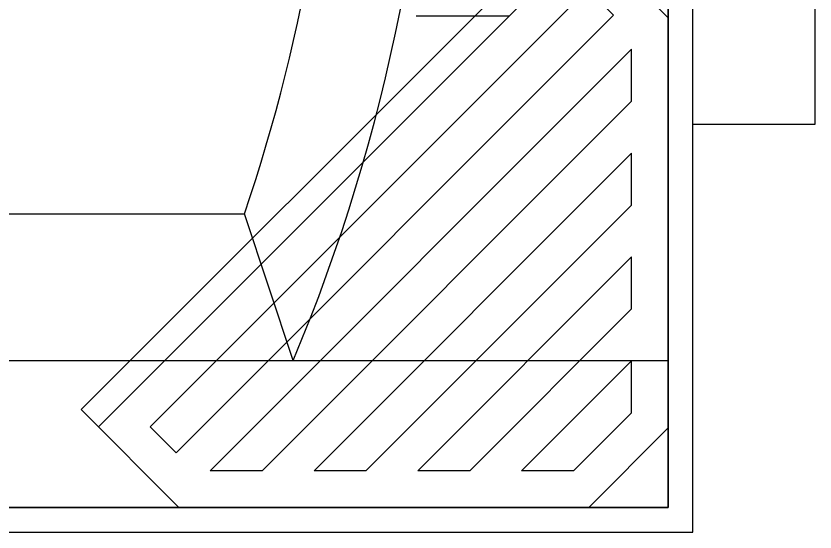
# Model space of a CAD drawing. Header units: millimetres. Extents: x 976 to 9349, y -1578 to 2211.
# Drawn here: x 6683.19 to 6715.85, y -6.94 to 14.14 of the extents above; entities that cross this region are included whole.
import ezdxf

# ---------------------------------------------------------------- set-up
doc = ezdxf.new("R2010")
doc.units = ezdxf.units.MM
for name, color, linetype in [('Płytki', 254, 'Continuous'), ('Wbudowane', 175, 'Continuous'), ('Ściany', 7, 'Continuous')]:
    doc.layers.add(name, color=color, linetype=linetype)

# ---------------------------------------------------------------- blocks, each defined once
blk = doc.blocks.new('Z$W@#15141')
for p, q in [((0, 20), (5, 20)), ((5, 0), (5, 20)), ((0, 0), (5, 0))]:
    blk.add_line(p, q)
blk = doc.blocks.new('Z$W@#9123')
blk.add_line((29.845, 42.603), (29.845, 46.403))
blk = doc.blocks.new('Z$W@#8064')
for p, q in [((0, 160), (0, 0)), ((6, 160), (6, 0)), ((12, 120.111), (12, 17.328)), ((6, 15.33, 3.975), (12, 17.328, 1.934)), ((0, 0), (70, 0))]:
    blk.add_line(p, q)
for radius, start, end in [(70.81, 251.13073, 289.03951), (74.81, 247.27422, 292.89111)]:
    blk.add_arc((34.901, 84.332, 3.975), radius, start, end)
blk = doc.blocks.new('Z$W@#3241')
for p, q in [((0, 20), (4, 24)), ((20.749, 24), (4, 24)), ((20.749, 24), (24, 20.749)), ((5.278, 22.5), (22.5, 5.278)), ((7.399, 22.5), (5.278, 22.5)), ((7.399, 22.5), (22.5, 7.399)), ((9.521, 22.5), (22.5, 9.521)), ((11.642, 22.5), (9.521, 22.5)), ((11.642, 22.5), (22.5, 11.642)), ((13.763, 22.5), (22.5, 13.763)), ((15.885, 22.5), (13.763, 22.5)), ((15.885, 22.5), (22.5, 15.885)), ((20.127, 22.5), (18.006, 22.5)), ((18.006, 22.5), (22.5, 18.006)), ((20.127, 22.5), (22.5, 20.127)), ((2.828, 20.707), (3.889, 21.768)), ((3.889, 21.768), (21.768, 3.889)), ((0.707, 20.707), (20.707, 0.707)), ((2.828, 20.707), (20.707, 2.828)), ((24, 20.749), (24, 4)), ((0, 20), (20, 0)), ((22.5, 20.127), (22.5, 18.006)), ((22.5, 15.885), (22.5, 13.763)), ((22.5, 11.642), (22.5, 9.521)), ((22.5, 7.399), (22.5, 5.278)), ((20, 0), (24, 4)), ((20.707, 2.828), (21.768, 3.889))]:
    blk.add_line(p, q)

msp = doc.modelspace()

# ---------------------------------------------------------------- linework, layer by layer
at = {"layer": 'Płytki'}
for p, q in [((6709.852, 64.057), (6709.852, -5.943)), ((6709.852, -5.943), (6531.352, -5.943))]:
    msp.add_line(p, q, dxfattribs=at)
at = {"layer": 'Ściany'}
for p, q in [((6710.852, -6.943), (6710.852, 230.357)), ((6530.352, -6.943), (6710.852, -6.943))]:
    msp.add_line(p, q, dxfattribs=at)

# ---------------------------------------------------------------- block references
at = {"layer": 'Wbudowane'}
for name, p, rotation in [('Z$W@#8064', (6709.852, -5.943), 90), ('Z$W@#9123', (6656.95, 43.982), -90.00000000000001), ('Z$W@#3241', (6685.852, 18.057), -90.00000000000001)]:
    msp.add_blockref(name, p, dxfattribs=dict(at, rotation=rotation))
msp.add_blockref('Z$W@#15141', (6710.852, 9.719), dxfattribs=at)

doc.saveas('drawing.dxf')
